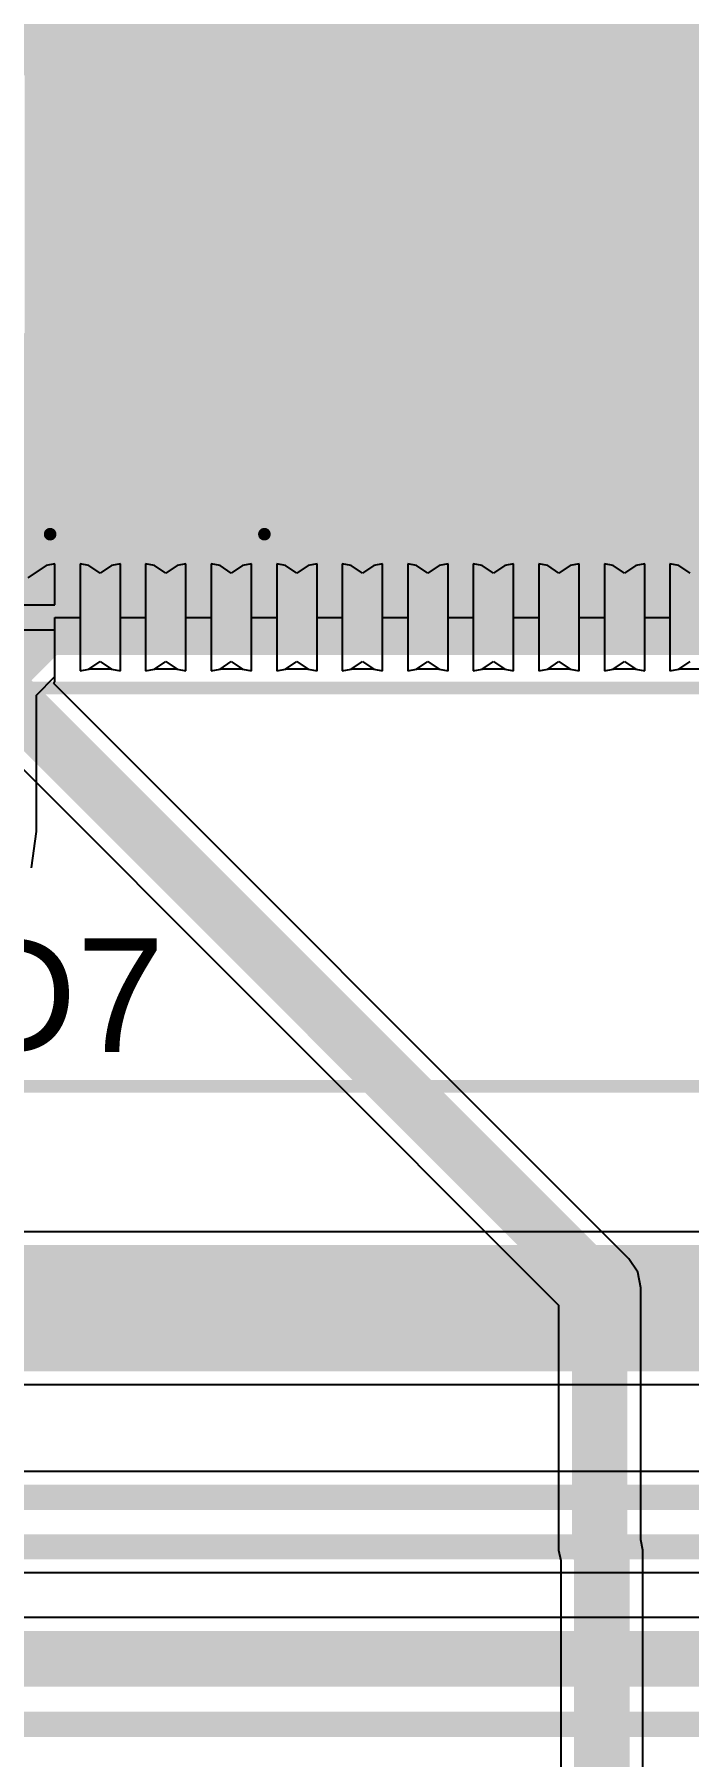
# Model space of a CAD drawing. Header units: millimetres. Extents: x -0.26 to 4.68, y -0.29 to 2.93.
# Drawn here: x 2.45 to 2.709, y 1.853 to 2.536 of the extents above; entities that cross this region are included whole.
import ezdxf

# ---------------------------------------------------------------- set-up
doc = ezdxf.new("R2010")
doc.units = ezdxf.units.MM
doc.header["$MEASUREMENT"] = 0
for name, color, linetype in [('BottomLayer', 5, 'Continuous'), ('BottomSolder', 6, 'Continuous'), ('Mechanical1', 6, 'Continuous'), ('TopLayer', 1, 'Continuous'), ('TopOverlay', 2, 'Continuous'), ('TopPaste', 8, 'Continuous'), ('TopSolder', 216, 'Continuous'), ('ViaHoleLayer', 16, 'Continuous')]:
    doc.layers.add(name, color=color, linetype=linetype)
doc.styles.add('Arial', font='arial.ttf', dxfattribs={"height": 0.2})

# ---------------------------------------------------------------- blocks, each defined once
blk = doc.blocks.new('DDPAK_35')
at = {"layer": 'TopLayer'}
for points in [[(-0.2126, 0.32648), (0.2126, 0.32648), (0.2126, 0.05128), (-0.2126, 0.05128)], [(-0.15492, -0.14636), (-0.1128, -0.14636), (-0.1128, -0.2314), (-0.15492, -0.2314)], [(-0.08799, -0.14636), (-0.04587, -0.14636), (-0.04587, -0.2314), (-0.08799, -0.2314)], [(-0.02106, -0.14636), (0.02106, -0.14636), (0.02106, -0.2314), (-0.02106, -0.2314)], [(0.04587, -0.14636), (0.08799, -0.14636), (0.08799, -0.2314), (0.04587, -0.2314)], [(0.1128, -0.14636), (0.15492, -0.14636), (0.15492, -0.2314), (0.1128, -0.2314)]]:
    blk.add_hatch(color=1, dxfattribs=at).paths.add_polyline_path(points)
at = {"layer": 'TopPaste'}
for points in [[(-0.2126, 0.32648), (0.2126, 0.32648), (0.2126, 0.05128), (-0.2126, 0.05128)], [(-0.15492, -0.14636), (-0.1128, -0.14636), (-0.1128, -0.2314), (-0.15492, -0.2314)], [(-0.08799, -0.14636), (-0.04587, -0.14636), (-0.04587, -0.2314), (-0.08799, -0.2314)], [(-0.02106, -0.14636), (0.02106, -0.14636), (0.02106, -0.2314), (-0.02106, -0.2314)], [(0.04587, -0.14636), (0.08799, -0.14636), (0.08799, -0.2314), (0.04587, -0.2314)], [(0.1128, -0.14636), (0.15492, -0.14636), (0.15492, -0.2314), (0.1128, -0.2314)]]:
    blk.add_hatch(color=8, dxfattribs=at).paths.add_polyline_path(points)
at = {"layer": 'TopSolder'}
for points in [[(-0.21457, 0.32844), (0.21457, 0.32844), (0.21457, 0.04931), (-0.21457, 0.04931)], [(-0.15689, -0.14439), (-0.11083, -0.14439), (-0.11083, -0.23337), (-0.15689, -0.23337)], [(-0.08996, -0.14439), (-0.0439, -0.14439), (-0.0439, -0.23337), (-0.08996, -0.23337)], [(-0.02303, -0.14439), (0.02303, -0.14439), (0.02303, -0.23337), (-0.02303, -0.23337)], [(0.0439, -0.14439), (0.08996, -0.14439), (0.08996, -0.23337), (0.0439, -0.23337)], [(0.11083, -0.14439), (0.15689, -0.14439), (0.15689, -0.23337), (0.11083, -0.23337)]]:
    blk.add_hatch(color=216, dxfattribs=at).paths.add_polyline_path(points)
at = {"layer": 'TopOverlay'}
for points, const_width in [([(0.202, 0.35), (-0.202, 0.35)], 0.005), ([(-0.202, 0.332), (-0.202, 0.35)], 0.005), ([(0.202, 0.332), (0.202, 0.35)], 0.005), ([(0.202, 0.35), (0.202, 0.35)], 0.005), ([(-0.202, -0.038), (-0.202, 0.047)], 0.005), ([(0.202, -0.038), (0.202, 0.047)], 0.005), ([(0.202, -0.038), (-0.202, -0.038)], 0.005), ([(-0.162, -0.191), (-0.167, -0.186)], 0.01), ([(-0.167, -0.196), (-0.167, -0.186)], 0.01), ([(-0.167, -0.196), (-0.162, -0.191)], 0.01)]:
    blk.add_lwpolyline(points, dxfattribs=dict(at, const_width=const_width))
for points, const_width in [([(-0.20325, 0.35, 1), (-0.20075, 0.35, 1)], 0.0025), ([(-0.20325, 0.35, 1), (-0.20075, 0.35, 1)], 0.0025), ([(0.20075, 0.35, 1), (0.20325, 0.35, 1)], 0.0025), ([(0.20075, 0.35, 1), (0.20325, 0.35, 1)], 0.0025), ([(0.20075, 0.35, 1), (0.20325, 0.35, 1)], 0.0025), ([(0.20075, 0.35, 1), (0.20325, 0.35, 1)], 0.0025), ([(-0.20325, 0.332, 1), (-0.20075, 0.332, 1)], 0.0025), ([(0.20075, 0.332, 1), (0.20325, 0.332, 1)], 0.0025), ([(-0.20325, 0.047, 1), (-0.20075, 0.047, 1)], 0.0025), ([(0.20075, 0.047, 1), (0.20325, 0.047, 1)], 0.0025), ([(-0.20325, -0.038, 1), (-0.20075, -0.038, 1)], 0.0025), ([(-0.20325, -0.038, 1), (-0.20075, -0.038, 1)], 0.0025), ([(0.20075, -0.038, 1), (0.20325, -0.038, 1)], 0.0025), ([(0.20075, -0.038, 1), (0.20325, -0.038, 1)], 0.0025), ([(-0.1695, -0.186, 1), (-0.1645, -0.186, 1)], 0.005), ([(-0.1695, -0.186, 1), (-0.1645, -0.186, 1)], 0.005), ([(-0.1695, -0.196, 1), (-0.1645, -0.196, 1)], 0.005), ([(-0.1695, -0.196, 1), (-0.1645, -0.196, 1)], 0.005), ([(-0.1645, -0.191, 1), (-0.1595, -0.191, 1)], 0.005), ([(-0.1645, -0.191, 1), (-0.1595, -0.191, 1)], 0.005)]:
    blk.add_lwpolyline(points, format="xyb", close=True, dxfattribs=dict(at, const_width=const_width))
blk = doc.blocks.new('ZIO_101954_95')
at = {"layer": 'Mechanical1', "const_width": 0.005}
blk.add_lwpolyline([(-0.719, 0.057), (0.719, 0.057)], dxfattribs=at)
blk = doc.blocks.new('1_5_____RGB_OLED_97')
at = {"layer": 'Mechanical1', "const_width": 0.005}
blk.add_lwpolyline([(0.74, 0.11), (0.74, -1.666)], dxfattribs=at)

msp = doc.modelspace()

# ---------------------------------------------------------------- hatches: boundary and pattern name
at = {"layer": 'BottomLayer'}
h = msp.add_hatch(color=5, dxfattribs=at)
edge = h.paths.add_edge_path()
edge.add_arc((2.46282, 2.30495), 0.01181, 0, 360)
h = msp.add_hatch(color=5, dxfattribs=at)
edge = h.paths.add_edge_path()
edge.add_arc((2.48882, 2.30495), 0.01181, 0, 360)
h = msp.add_hatch(color=5, dxfattribs=at)
edge = h.paths.add_edge_path()
edge.add_arc((2.51482, 2.30495), 0.01181, 0, 360)
h = msp.add_hatch(color=5, dxfattribs=at)
edge = h.paths.add_edge_path()
edge.add_arc((2.54082, 2.30495), 0.01181, 0, 360)
h = msp.add_hatch(color=5, dxfattribs=at)
edge = h.paths.add_edge_path()
edge.add_arc((2.56682, 2.30495), 0.01181, 0, 360)
h = msp.add_hatch(color=5, dxfattribs=at)
edge = h.paths.add_edge_path()
edge.add_arc((2.59282, 2.30495), 0.01181, 0, 360)
h = msp.add_hatch(color=5, dxfattribs=at)
edge = h.paths.add_edge_path()
edge.add_arc((2.61882, 2.30495), 0.01181, 0, 360)
h = msp.add_hatch(color=5, dxfattribs=at)
edge = h.paths.add_edge_path()
edge.add_arc((2.64482, 2.30495), 0.01181, 0, 360)
h = msp.add_hatch(color=5, dxfattribs=at)
edge = h.paths.add_edge_path()
edge.add_arc((2.67082, 2.30495), 0.01181, 0, 360)
h = msp.add_hatch(color=5, dxfattribs=at)
edge = h.paths.add_edge_path()
edge.add_arc((2.69682, 2.30495), 0.01181, 0, 360)
at = {"layer": 'BottomSolder'}
h = msp.add_hatch(color=6, dxfattribs=at)
edge = h.paths.add_edge_path()
edge.add_arc((2.46282, 2.30495), 0.00591, 0, 360)
h = msp.add_hatch(color=6, dxfattribs=at)
edge = h.paths.add_edge_path()
edge.add_arc((2.48882, 2.30495), 0.00591, 0, 360)
h = msp.add_hatch(color=6, dxfattribs=at)
edge = h.paths.add_edge_path()
edge.add_arc((2.51482, 2.30495), 0.00591, 0, 360)
h = msp.add_hatch(color=6, dxfattribs=at)
edge = h.paths.add_edge_path()
edge.add_arc((2.54082, 2.30495), 0.00591, 0, 360)
h = msp.add_hatch(color=6, dxfattribs=at)
edge = h.paths.add_edge_path()
edge.add_arc((2.56682, 2.30495), 0.00591, 0, 360)
h = msp.add_hatch(color=6, dxfattribs=at)
edge = h.paths.add_edge_path()
edge.add_arc((2.59282, 2.30495), 0.00591, 0, 360)
h = msp.add_hatch(color=6, dxfattribs=at)
edge = h.paths.add_edge_path()
edge.add_arc((2.61882, 2.30495), 0.00591, 0, 360)
h = msp.add_hatch(color=6, dxfattribs=at)
edge = h.paths.add_edge_path()
edge.add_arc((2.64482, 2.30495), 0.00591, 0, 360)
h = msp.add_hatch(color=6, dxfattribs=at)
edge = h.paths.add_edge_path()
edge.add_arc((2.67082, 2.30495), 0.00591, 0, 360)
h = msp.add_hatch(color=6, dxfattribs=at)
edge = h.paths.add_edge_path()
edge.add_arc((2.69682, 2.30495), 0.00591, 0, 360)
at = {"layer": 'TopLayer'}
msp.add_hatch(color=1, dxfattribs=at).paths.add_polyline_path([(2.44582, 2.29), (2.82182, 2.29), (2.82182, 2.79895), (2.44582, 2.79895)])
h = msp.add_hatch(color=1, dxfattribs=at)
edge = h.paths.add_edge_path()
edge.add_arc((2.46282, 2.30495), 0.01181, 0, 360)
h = msp.add_hatch(color=1, dxfattribs=at)
edge = h.paths.add_edge_path()
edge.add_arc((2.48882, 2.30495), 0.01181, 0, 360)
h = msp.add_hatch(color=1, dxfattribs=at)
edge = h.paths.add_edge_path()
edge.add_arc((2.51482, 2.30495), 0.01181, 0, 360)
h = msp.add_hatch(color=1, dxfattribs=at)
edge = h.paths.add_edge_path()
edge.add_arc((2.54082, 2.30495), 0.01181, 0, 360)
h = msp.add_hatch(color=1, dxfattribs=at)
edge = h.paths.add_edge_path()
edge.add_arc((2.56682, 2.30495), 0.01181, 0, 360)
h = msp.add_hatch(color=1, dxfattribs=at)
edge = h.paths.add_edge_path()
edge.add_arc((2.59282, 2.30495), 0.01181, 0, 360)
h = msp.add_hatch(color=1, dxfattribs=at)
edge = h.paths.add_edge_path()
edge.add_arc((2.61882, 2.30495), 0.01181, 0, 360)
h = msp.add_hatch(color=1, dxfattribs=at)
edge = h.paths.add_edge_path()
edge.add_arc((2.64482, 2.30495), 0.01181, 0, 360)
h = msp.add_hatch(color=1, dxfattribs=at)
edge = h.paths.add_edge_path()
edge.add_arc((2.67082, 2.30495), 0.01181, 0, 360)
h = msp.add_hatch(color=1, dxfattribs=at)
edge = h.paths.add_edge_path()
edge.add_arc((2.69682, 2.30495), 0.01181, 0, 360)
at = {"layer": 'TopSolder'}
h = msp.add_hatch(color=216, dxfattribs=at)
edge = h.paths.add_edge_path()
edge.add_arc((2.46282, 2.30495), 0.00591, 0, 360)
h = msp.add_hatch(color=216, dxfattribs=at)
edge = h.paths.add_edge_path()
edge.add_arc((2.48882, 2.30495), 0.00591, 0, 360)
h = msp.add_hatch(color=216, dxfattribs=at)
edge = h.paths.add_edge_path()
edge.add_arc((2.51482, 2.30495), 0.00591, 0, 360)
h = msp.add_hatch(color=216, dxfattribs=at)
edge = h.paths.add_edge_path()
edge.add_arc((2.54082, 2.30495), 0.00591, 0, 360)
h = msp.add_hatch(color=216, dxfattribs=at)
edge = h.paths.add_edge_path()
edge.add_arc((2.56682, 2.30495), 0.00591, 0, 360)
h = msp.add_hatch(color=216, dxfattribs=at)
edge = h.paths.add_edge_path()
edge.add_arc((2.59282, 2.30495), 0.00591, 0, 360)
h = msp.add_hatch(color=216, dxfattribs=at)
edge = h.paths.add_edge_path()
edge.add_arc((2.61882, 2.30495), 0.00591, 0, 360)
h = msp.add_hatch(color=216, dxfattribs=at)
edge = h.paths.add_edge_path()
edge.add_arc((2.64482, 2.30495), 0.00591, 0, 360)
h = msp.add_hatch(color=216, dxfattribs=at)
edge = h.paths.add_edge_path()
edge.add_arc((2.67082, 2.30495), 0.00591, 0, 360)
h = msp.add_hatch(color=216, dxfattribs=at)
edge = h.paths.add_edge_path()
edge.add_arc((2.69682, 2.30495), 0.00591, 0, 360)
at = {"layer": 'ViaHoleLayer'}
h = msp.add_hatch(color=16, dxfattribs=at)
edge = h.paths.add_edge_path()
edge.add_arc((2.46282, 2.30495), 0.00591, 0, 360)
h = msp.add_hatch(color=16, dxfattribs=at)
edge = h.paths.add_edge_path()
edge.add_arc((2.48882, 2.30495), 0.00591, 0, 360)
h = msp.add_hatch(color=16, dxfattribs=at)
edge = h.paths.add_edge_path()
edge.add_arc((2.51482, 2.30495), 0.00591, 0, 360)
h = msp.add_hatch(color=16, dxfattribs=at)
edge = h.paths.add_edge_path()
edge.add_arc((2.54082, 2.30495), 0.00591, 0, 360)
h = msp.add_hatch(color=16, dxfattribs=at)
edge = h.paths.add_edge_path()
edge.add_arc((2.56682, 2.30495), 0.00591, 0, 360)
h = msp.add_hatch(color=16, dxfattribs=at)
edge = h.paths.add_edge_path()
edge.add_arc((2.59282, 2.30495), 0.00591, 0, 360)
h = msp.add_hatch(color=16, dxfattribs=at)
edge = h.paths.add_edge_path()
edge.add_arc((2.61882, 2.30495), 0.00591, 0, 360)
h = msp.add_hatch(color=16, dxfattribs=at)
edge = h.paths.add_edge_path()
edge.add_arc((2.64482, 2.30495), 0.00591, 0, 360)
h = msp.add_hatch(color=16, dxfattribs=at)
edge = h.paths.add_edge_path()
edge.add_arc((2.67082, 2.30495), 0.00591, 0, 360)
h = msp.add_hatch(color=16, dxfattribs=at)
edge = h.paths.add_edge_path()
edge.add_arc((2.69682, 2.30495), 0.00591, 0, 360)

# ---------------------------------------------------------------- linework, layer by layer
at = {"layer": 'BottomLayer'}
for p, q in [((2.45431, 2.32549), (2.4471, 2.32067)), ((2.45782, 2.32619), (2.45431, 2.32549)), ((2.45782, 2.30995), (2.45782, 2.32619)), ((2.47133, 2.32549), (2.46782, 2.32619)), ((2.46782, 2.32619), (2.46782, 2.30495)), ((2.47582, 2.32249), (2.47133, 2.32549)), ((2.48031, 2.32549), (2.47582, 2.32249)), ((2.48382, 2.32619), (2.48031, 2.32549)), ((2.48382, 2.30495), (2.48382, 2.32619)), ((2.49733, 2.32549), (2.49382, 2.32619)), ((2.49382, 2.32619), (2.49382, 2.30495)), ((2.50182, 2.32249), (2.49733, 2.32549)), ((2.50631, 2.32549), (2.50182, 2.32249)), ((2.50982, 2.32619), (2.50631, 2.32549)), ((2.50982, 2.30495), (2.50982, 2.32619)), ((2.52333, 2.32549), (2.51982, 2.32619)), ((2.51982, 2.32619), (2.51982, 2.30495)), ((2.52782, 2.32249), (2.52333, 2.32549)), ((2.53231, 2.32549), (2.52782, 2.32249)), ((2.53582, 2.32619), (2.53231, 2.32549)), ((2.53582, 2.30495), (2.53582, 2.32619)), ((2.54933, 2.32549), (2.54582, 2.32619)), ((2.54582, 2.32619), (2.54582, 2.30495)), ((2.55382, 2.32249), (2.54933, 2.32549)), ((2.55831, 2.32549), (2.55382, 2.32249)), ((2.56182, 2.32619), (2.55831, 2.32549)), ((2.56182, 2.30495), (2.56182, 2.32619)), ((2.57533, 2.32549), (2.57182, 2.32619)), ((2.57182, 2.32619), (2.57182, 2.30495)), ((2.57982, 2.32249), (2.57533, 2.32549)), ((2.58431, 2.32549), (2.57982, 2.32249)), ((2.58782, 2.32619), (2.58431, 2.32549)), ((2.58782, 2.30495), (2.58782, 2.32619)), ((2.60133, 2.32549), (2.59782, 2.32619)), ((2.59782, 2.32619), (2.59782, 2.30495)), ((2.60582, 2.32249), (2.60133, 2.32549)), ((2.61031, 2.32549), (2.60582, 2.32249)), ((2.61382, 2.32619), (2.61031, 2.32549)), ((2.61382, 2.30495), (2.61382, 2.32619)), ((2.62733, 2.32549), (2.62382, 2.32619)), ((2.62382, 2.32619), (2.62382, 2.30495)), ((2.63182, 2.32249), (2.62733, 2.32549)), ((2.63631, 2.32549), (2.63182, 2.32249)), ((2.63982, 2.32619), (2.63631, 2.32549)), ((2.63982, 2.30495), (2.63982, 2.32619)), ((2.65333, 2.32549), (2.64982, 2.32619)), ((2.64982, 2.32619), (2.64982, 2.30495)), ((2.65782, 2.32249), (2.65333, 2.32549)), ((2.66231, 2.32549), (2.65782, 2.32249)), ((2.66582, 2.32619), (2.66231, 2.32549)), ((2.66582, 2.30495), (2.66582, 2.32619)), ((2.67933, 2.32549), (2.67582, 2.32619)), ((2.67582, 2.32619), (2.67582, 2.30495)), ((2.68382, 2.32249), (2.67933, 2.32549)), ((2.68831, 2.32549), (2.68382, 2.32249)), ((2.69182, 2.32619), (2.68831, 2.32549)), ((2.69182, 2.30495), (2.69182, 2.32619)), ((2.70533, 2.32549), (2.70182, 2.32619)), ((2.70182, 2.32619), (2.70182, 2.30495)), ((2.70982, 2.32249), (2.70533, 2.32549)), ((2.44158, 2.30995), (2.45782, 2.30995)), ((2.46782, 2.30495), (2.46782, 2.2837)), ((2.48382, 2.2837), (2.48382, 2.30495)), ((2.49382, 2.30495), (2.49382, 2.2837)), ((2.50982, 2.2837), (2.50982, 2.30495)), ((2.51982, 2.30495), (2.51982, 2.2837)), ((2.53582, 2.2837), (2.53582, 2.30495)), ((2.54582, 2.30495), (2.54582, 2.2837)), ((2.56182, 2.2837), (2.56182, 2.30495)), ((2.57182, 2.30495), (2.57182, 2.2837)), ((2.58782, 2.2837), (2.58782, 2.30495)), ((2.59782, 2.30495), (2.59782, 2.2837)), ((2.61382, 2.2837), (2.61382, 2.30495)), ((2.62382, 2.30495), (2.62382, 2.2837)), ((2.63982, 2.2837), (2.63982, 2.30495)), ((2.64982, 2.30495), (2.64982, 2.2837)), ((2.66582, 2.2837), (2.66582, 2.30495)), ((2.67582, 2.30495), (2.67582, 2.2837)), ((2.69182, 2.2837), (2.69182, 2.30495)), ((2.70182, 2.30495), (2.70182, 2.2837)), ((2.45782, 2.29995), (2.43741, 2.29995)), ((2.45782, 2.27953), (2.45782, 2.29995)), ((2.40129, 2.28864), (2.65769, 2.03224)), ((2.46782, 2.2837), (2.47133, 2.2844)), ((2.47133, 2.2844), (2.47582, 2.2874)), ((2.47582, 2.2874), (2.48031, 2.2844)), ((2.48031, 2.2844), (2.48382, 2.2837)), ((2.49382, 2.2837), (2.49733, 2.2844)), ((2.49733, 2.2844), (2.50182, 2.2874)), ((2.50182, 2.2874), (2.50631, 2.2844)), ((2.50631, 2.2844), (2.50982, 2.2837)), ((2.51982, 2.2837), (2.52333, 2.2844)), ((2.52333, 2.2844), (2.52782, 2.2874)), ((2.52782, 2.2874), (2.53231, 2.2844)), ((2.53231, 2.2844), (2.53582, 2.2837)), ((2.54582, 2.2837), (2.54933, 2.2844)), ((2.54933, 2.2844), (2.55382, 2.2874)), ((2.55382, 2.2874), (2.55831, 2.2844)), ((2.55831, 2.2844), (2.56182, 2.2837)), ((2.57182, 2.2837), (2.57533, 2.2844)), ((2.57533, 2.2844), (2.57982, 2.2874)), ((2.57982, 2.2874), (2.58431, 2.2844)), ((2.58431, 2.2844), (2.58782, 2.2837)), ((2.59782, 2.2837), (2.60133, 2.2844)), ((2.60133, 2.2844), (2.60582, 2.2874)), ((2.60582, 2.2874), (2.61031, 2.2844)), ((2.61031, 2.2844), (2.61382, 2.2837)), ((2.62382, 2.2837), (2.62733, 2.2844)), ((2.62733, 2.2844), (2.63182, 2.2874)), ((2.63182, 2.2874), (2.63631, 2.2844)), ((2.63631, 2.2844), (2.63982, 2.2837)), ((2.64982, 2.2837), (2.65333, 2.2844)), ((2.65333, 2.2844), (2.65782, 2.2874)), ((2.65782, 2.2874), (2.66231, 2.2844)), ((2.66231, 2.2844), (2.66582, 2.2837)), ((2.67582, 2.2837), (2.67933, 2.2844)), ((2.67933, 2.2844), (2.68382, 2.2874)), ((2.68382, 2.2874), (2.68831, 2.2844)), ((2.68831, 2.2844), (2.69182, 2.2837)), ((2.70182, 2.2837), (2.70533, 2.2844)), ((2.70533, 2.2844), (2.70982, 2.2874)), ((2.45737, 2.2787), (2.45782, 2.27953)), ((2.68554, 2.05054), (2.45737, 2.2787)), ((2.68907, 2.04524), (2.68554, 2.05054)), ((2.69031, 2.039), (2.68907, 2.04524)), ((2.69031, 1.93914), (2.69031, 2.039)), ((2.65769, 2.03224), (2.65769, 1.935)), ((2.65769, 1.935), (2.65851, 1.93086)), ((2.69114, 1.935), (2.69031, 1.93914)), ((2.69114, 1.81711), (2.69114, 1.935)), ((2.65851, 1.93086), (2.65851, 1.81711))]:
    msp.add_line(p, q, dxfattribs=at)
at = {"layer": 'BottomLayer', "const_width": 0.022}
for points in [[(2.41282, 2.30018), (2.674, 2.039)], [(2.674, 1.935), (2.674, 2.039)], [(2.67482, 1.81295), (2.67482, 1.935)]]:
    msp.add_lwpolyline(points, dxfattribs=at)
at = {"layer": 'BottomLayer', "const_width": 0.011}
for points in [[(2.6685, 2.039, 1), (2.6795, 2.039, 1)], [(2.6685, 2.039, 1), (2.6795, 2.039, 1)], [(2.6685, 1.935, 1), (2.6795, 1.935, 1)], [(2.66932, 1.935, 1), (2.68032, 1.935, 1)]]:
    msp.add_lwpolyline(points, format="xyb", close=True, dxfattribs=at)
at = {"layer": 'TopLayer'}
for p, q in [((2.45782, 2.2815), (2.45782, 2.30495)), ((2.45782, 2.30495), (2.46782, 2.30495)), ((2.46782, 2.30495), (2.46782, 2.2837)), ((2.48382, 2.2837), (2.48382, 2.30495)), ((2.48382, 2.30495), (2.49382, 2.30495)), ((2.49382, 2.30495), (2.49382, 2.2837)), ((2.50982, 2.2837), (2.50982, 2.30495)), ((2.50982, 2.30495), (2.51982, 2.30495)), ((2.51982, 2.30495), (2.51982, 2.2837)), ((2.53582, 2.2837), (2.53582, 2.30495)), ((2.53582, 2.30495), (2.54582, 2.30495)), ((2.54582, 2.30495), (2.54582, 2.2837)), ((2.56182, 2.2837), (2.56182, 2.30495)), ((2.56182, 2.30495), (2.57182, 2.30495)), ((2.57182, 2.30495), (2.57182, 2.2837)), ((2.58782, 2.2837), (2.58782, 2.30495)), ((2.58782, 2.30495), (2.59782, 2.30495)), ((2.59782, 2.30495), (2.59782, 2.2837)), ((2.61382, 2.2837), (2.61382, 2.30495)), ((2.61382, 2.30495), (2.62382, 2.30495)), ((2.62382, 2.30495), (2.62382, 2.2837)), ((2.63982, 2.2837), (2.63982, 2.30495)), ((2.63982, 2.30495), (2.64982, 2.30495)), ((2.64982, 2.30495), (2.64982, 2.2837)), ((2.66582, 2.2837), (2.66582, 2.30495)), ((2.66582, 2.30495), (2.67582, 2.30495)), ((2.67582, 2.30495), (2.67582, 2.2837)), ((2.69182, 2.2837), (2.69182, 2.30495)), ((2.69182, 2.30495), (2.70182, 2.30495)), ((2.70182, 2.30495), (2.70182, 2.2837)), ((2.45047, 2.27415), (2.45782, 2.2815)), ((2.46782, 2.2837), (2.47133, 2.2844)), ((2.47133, 2.2844), (2.47161, 2.28459)), ((2.47161, 2.28459), (2.48004, 2.28459)), ((2.48004, 2.28459), (2.48031, 2.2844)), ((2.48031, 2.2844), (2.48382, 2.2837)), ((2.49382, 2.2837), (2.49733, 2.2844)), ((2.49733, 2.2844), (2.49761, 2.28459)), ((2.49761, 2.28459), (2.50604, 2.28459)), ((2.50604, 2.28459), (2.50631, 2.2844)), ((2.50631, 2.2844), (2.50982, 2.2837)), ((2.51982, 2.2837), (2.52333, 2.2844)), ((2.52333, 2.2844), (2.52361, 2.28459)), ((2.52361, 2.28459), (2.53204, 2.28459)), ((2.53204, 2.28459), (2.53231, 2.2844)), ((2.53231, 2.2844), (2.53582, 2.2837)), ((2.54582, 2.2837), (2.54933, 2.2844)), ((2.54933, 2.2844), (2.54961, 2.28459)), ((2.54961, 2.28459), (2.55804, 2.28459)), ((2.55804, 2.28459), (2.55831, 2.2844)), ((2.55831, 2.2844), (2.56182, 2.2837)), ((2.57182, 2.2837), (2.57533, 2.2844)), ((2.57533, 2.2844), (2.57561, 2.28459)), ((2.57561, 2.28459), (2.58404, 2.28459)), ((2.58404, 2.28459), (2.58431, 2.2844)), ((2.58431, 2.2844), (2.58782, 2.2837)), ((2.59782, 2.2837), (2.60133, 2.2844)), ((2.60133, 2.2844), (2.60161, 2.28459)), ((2.60161, 2.28459), (2.61004, 2.28459)), ((2.61004, 2.28459), (2.61031, 2.2844)), ((2.61031, 2.2844), (2.61382, 2.2837)), ((2.62382, 2.2837), (2.62733, 2.2844)), ((2.62733, 2.2844), (2.62761, 2.28459)), ((2.62761, 2.28459), (2.63604, 2.28459)), ((2.63604, 2.28459), (2.63631, 2.2844)), ((2.63631, 2.2844), (2.63982, 2.2837)), ((2.64982, 2.2837), (2.65333, 2.2844)), ((2.65333, 2.2844), (2.65361, 2.28459)), ((2.65361, 2.28459), (2.66204, 2.28459)), ((2.66204, 2.28459), (2.66231, 2.2844)), ((2.66231, 2.2844), (2.66582, 2.2837)), ((2.67582, 2.2837), (2.67933, 2.2844)), ((2.67933, 2.2844), (2.67961, 2.28459)), ((2.67961, 2.28459), (2.68804, 2.28459)), ((2.68804, 2.28459), (2.68831, 2.2844)), ((2.68831, 2.2844), (2.69182, 2.2837)), ((2.70182, 2.2837), (2.70533, 2.2844)), ((2.70533, 2.2844), (2.70561, 2.28459)), ((2.70561, 2.28459), (2.71404, 2.28459)), ((2.45047, 2.22), (2.45047, 2.27415)), ((2.44858, 2.20564), (2.45047, 2.22)), ((2.95659, 2.06126), (2.33959, 2.06126)), ((2.33455, 2.00074), (2.95659, 2.00074)), ((2.79861, 1.9662), (2.05222, 1.9662)), ((2.03061, 1.92612), (2.78623, 1.92612)), ((2.75715, 1.90826), (2.03967, 1.90826))]:
    msp.add_line(p, q, dxfattribs=at)
for points, const_width in [([(2.68282, 2.46495), (2.68282, 2.53995)], 0.1), ([(2.30507, 2.53995), (2.68282, 2.53995)], 0.04), ([(2.59522, 2.37735), (2.68282, 2.46495)], 0.1), ([(2.395, 2.29712), (2.47522, 2.37735)], 0.1), ([(2.47522, 2.37735), (2.59522, 2.37735)], 0.1), ([(2.295, 2.031), (3.05832, 2.031)], 0.05), ([(2.048, 1.956), (2.79861, 1.956)], 0.01), ([(2.03061, 1.93632), (2.79045, 1.93632)], 0.01), ([(2.02482, 1.89195), (2.77138, 1.89195)], 0.022), ([(1.32482, 1.86595), (2.72114, 1.86595)], 0.01)]:
    msp.add_lwpolyline(points, dxfattribs=dict(at, const_width=const_width))
for points, const_width in [([(2.65782, 2.53995, 1), (2.70782, 2.53995, 1)], 0.05), ([(2.67282, 2.53995, 1), (2.69282, 2.53995, 1)], 0.02), ([(2.65782, 2.46495, 1), (2.70782, 2.46495, 1)], 0.05), ([(2.65782, 2.46495, 1), (2.70782, 2.46495, 1)], 0.05), ([(2.45022, 2.37735, 1), (2.50022, 2.37735, 1)], 0.05), ([(2.45022, 2.37735, 1), (2.50022, 2.37735, 1)], 0.05), ([(2.57022, 2.37735, 1), (2.62022, 2.37735, 1)], 0.05), ([(2.57022, 2.37735, 1), (2.62022, 2.37735, 1)], 0.05)]:
    msp.add_lwpolyline(points, format="xyb", close=True, dxfattribs=dict(at, const_width=const_width))

# ---------------------------------------------------------------- block references
for name, p, rotation in [('DDPAK_35', (2.49394, 2.53995), 270), ('1_5_____RGB_OLED_97', (1.46682, 1.37895), 90)]:
    msp.add_blockref(name, p, dxfattribs=dict(rotation=rotation))
msp.add_blockref('ZIO_101954_95', (2.245, 2.22))

# ---------------------------------------------------------------- texts
at = {"layer": 'TopOverlay', "style": 'Arial'}
msp.add_text('LED7', height=0.045, dxfattribs=at).set_placement((2.34416, 2.13263))

doc.saveas('drawing.dxf')
